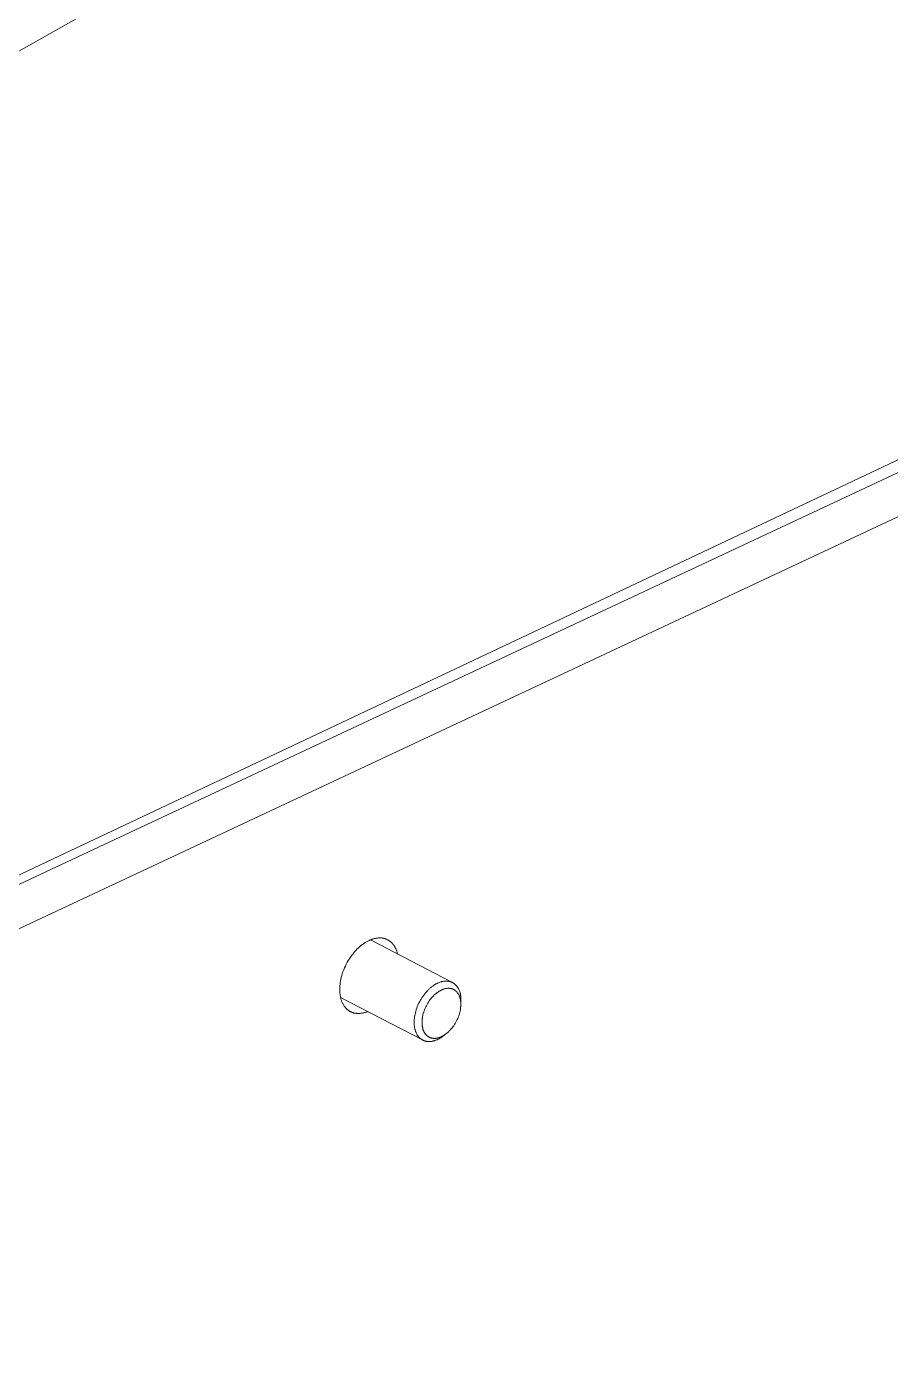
# Model space of a CAD drawing. Header units: millimetres. Extents: x -507 to 4570, y -12 to 3479.
# Drawn here: x 4192.4 to 4271.5, y 1411.9 to 1533.6 of the extents above; entities that cross this region are included whole.
import ezdxf

# ---------------------------------------------------------------- set-up
doc = ezdxf.new("R2010")
doc.units = ezdxf.units.MM
doc.layers.add('ZANO_R', color=7, linetype='Continuous', lineweight=0)

msp = doc.modelspace()

# ---------------------------------------------------------------- linework, layer by layer
at = {"layer": 'ZANO_R'}
for p, q in [((4059.01, 1456.68), (4275.1, 1578.26)), ((4338.26, 1525.12), (4101.51, 1413.3)), ((4104.17, 1414.04), (4340.6, 1524.75)), ((4344.68, 1522.62), (4108.25, 1411.92)), ((4224.08, 1450.03), (4224.14, 1450.05)), ((4224.14, 1450.05), (4224.19, 1450.06)), ((4224.19, 1450.06), (4224.24, 1450.08)), ((4224.24, 1450.08), (4224.29, 1450.09)), ((4224.29, 1450.09), (4224.34, 1450.1)), ((4224.34, 1450.1), (4224.4, 1450.11)), ((4224.4, 1450.11), (4224.45, 1450.12)), ((4224.45, 1450.12), (4224.5, 1450.13)), ((4224.5, 1450.13), (4224.55, 1450.13)), ((4224.55, 1450.13), (4224.61, 1450.14)), ((4224.61, 1450.14), (4224.66, 1450.14)), ((4224.66, 1450.14), (4224.71, 1450.14)), ((4224.71, 1450.14), (4224.76, 1450.14)), ((4224.76, 1450.14), (4224.82, 1450.14)), ((4224.82, 1450.14), (4224.87, 1450.14)), ((4224.87, 1450.14), (4224.92, 1450.14)), ((4224.92, 1450.14), (4224.97, 1450.13)), ((4224.97, 1450.13), (4225.02, 1450.12)), ((4225.02, 1450.12), (4225.07, 1450.12)), ((4225.07, 1450.12), (4225.12, 1450.11)), ((4225.12, 1450.11), (4225.17, 1450.09)), ((4225.17, 1450.09), (4225.22, 1450.08)), ((4225.22, 1450.08), (4225.27, 1450.06)), ((4225.27, 1450.06), (4225.32, 1450.05)), ((4225.32, 1450.05), (4225.36, 1450.03)), ((4222.31, 1448.69), (4222.43, 1448.84)), ((4222.43, 1448.84), (4222.54, 1448.97)), ((4222.54, 1448.97), (4222.61, 1449.03)), ((4222.61, 1449.03), (4222.67, 1449.1)), ((4222.67, 1449.1), (4222.73, 1449.16)), ((4222.73, 1449.16), (4222.79, 1449.22)), ((4222.79, 1449.22), (4222.85, 1449.28)), ((4222.85, 1449.28), (4222.91, 1449.33)), ((4222.91, 1449.33), (4222.98, 1449.39)), ((4222.98, 1449.39), (4223.04, 1449.44)), ((4223.04, 1449.44), (4223.1, 1449.49)), ((4223.1, 1449.49), (4223.16, 1449.54)), ((4223.16, 1449.54), (4223.23, 1449.58)), ((4223.23, 1449.58), (4223.29, 1449.63)), ((4223.29, 1449.63), (4223.35, 1449.67)), ((4223.35, 1449.67), (4223.41, 1449.71)), ((4223.41, 1449.71), (4223.48, 1449.75)), ((4223.48, 1449.75), (4223.54, 1449.78)), ((4223.54, 1449.78), (4223.6, 1449.82)), ((4223.6, 1449.82), (4223.66, 1449.85)), ((4223.66, 1449.85), (4223.72, 1449.88)), ((4223.72, 1449.88), (4223.78, 1449.91)), ((4223.78, 1449.91), (4223.83, 1449.93)), ((4223.83, 1449.93), (4223.88, 1449.95)), ((4223.88, 1449.95), (4223.93, 1449.97)), ((4223.9, 1449.96), (4231.37, 1446.08)), ((4223.93, 1449.97), (4223.98, 1449.99)), ((4223.98, 1449.99), (4224.03, 1450.01)), ((4224.03, 1450.01), (4224.08, 1450.03)), ((4225.36, 1450.03), (4225.41, 1450.01)), ((4225.41, 1450.01), (4225.45, 1449.99)), ((4225.45, 1449.99), (4225.5, 1449.97)), ((4225.5, 1449.97), (4225.54, 1449.94)), ((4225.54, 1449.94), (4225.59, 1449.91)), ((4225.59, 1449.91), (4225.63, 1449.89)), ((4225.63, 1449.89), (4225.67, 1449.86)), ((4225.67, 1449.86), (4225.71, 1449.83)), ((4225.71, 1449.83), (4225.75, 1449.8)), ((4225.75, 1449.8), (4225.79, 1449.76)), ((4225.79, 1449.76), (4225.83, 1449.73)), ((4225.83, 1449.73), (4225.87, 1449.69)), ((4225.87, 1449.69), (4225.9, 1449.65)), ((4225.9, 1449.65), (4225.94, 1449.61)), ((4225.94, 1449.61), (4225.97, 1449.57)), ((4225.97, 1449.57), (4226.01, 1449.53)), ((4226.01, 1449.53), (4226.04, 1449.49)), ((4226.04, 1449.49), (4226.07, 1449.44)), ((4226.07, 1449.44), (4226.1, 1449.4)), ((4226.1, 1449.4), (4226.13, 1449.35)), ((4226.13, 1449.35), (4226.15, 1449.31)), ((4226.15, 1449.31), (4226.18, 1449.26)), ((4226.18, 1449.26), (4226.2, 1449.21)), ((4226.2, 1449.21), (4226.23, 1449.16)), ((4226.23, 1449.16), (4226.25, 1449.11)), ((4226.25, 1449.11), (4226.27, 1449.05)), ((4226.27, 1449.05), (4226.29, 1449)), ((4226.29, 1449), (4226.31, 1448.95)), ((4226.31, 1448.95), (4226.33, 1448.89)), ((4226.33, 1448.89), (4226.35, 1448.84)), ((4226.35, 1448.84), (4226.36, 1448.78)), ((4221.61, 1447.57), (4221.69, 1447.74)), ((4221.69, 1447.74), (4221.78, 1447.91)), ((4221.78, 1447.91), (4221.88, 1448.07)), ((4221.88, 1448.07), (4221.98, 1448.24)), ((4221.98, 1448.24), (4222.09, 1448.39)), ((4222.09, 1448.39), (4222.19, 1448.55)), ((4222.19, 1448.55), (4222.31, 1448.69)), ((4226.36, 1448.78), (4226.38, 1448.73)), ((4226.38, 1448.73), (4226.39, 1448.67)), ((4221.2, 1446.36), (4221.23, 1446.53)), ((4221.23, 1446.53), (4221.28, 1446.7)), ((4221.28, 1446.7), (4221.33, 1446.87)), ((4221.33, 1446.87), (4221.39, 1447.05)), ((4221.39, 1447.05), (4221.46, 1447.22)), ((4221.46, 1447.22), (4221.53, 1447.4)), ((4221.53, 1447.4), (4221.61, 1447.57)), ((4221.09, 1445.57), (4221.1, 1445.65)), ((4221.09, 1445.5), (4221.09, 1445.57)), ((4221.09, 1445.43), (4221.09, 1445.5)), ((4221.09, 1445.36), (4221.09, 1445.43)), ((4221.09, 1445.29), (4221.09, 1445.36)), ((4221.1, 1445.22), (4221.09, 1445.29)), ((4221.1, 1445.72), (4221.11, 1445.8)), ((4221.1, 1445.65), (4221.1, 1445.72)), ((4221.1, 1445.15), (4221.1, 1445.22)), ((4221.11, 1445.8), (4221.12, 1445.88)), ((4221.12, 1445.88), (4221.13, 1445.96)), ((4221.13, 1445.96), (4221.14, 1446.04)), ((4221.14, 1446.04), (4221.16, 1446.2)), ((4221.16, 1446.2), (4221.2, 1446.36)), ((4229.07, 1445.25), (4228.97, 1445.14)), ((4229.12, 1445.3), (4229.07, 1445.25)), ((4229.17, 1445.35), (4229.12, 1445.3)), ((4229.21, 1445.4), (4229.17, 1445.35)), ((4229.26, 1445.45), (4229.21, 1445.4)), ((4229.31, 1445.49), (4229.26, 1445.45)), ((4229.36, 1445.54), (4229.31, 1445.49)), ((4229.41, 1445.58), (4229.36, 1445.54)), ((4229.46, 1445.62), (4229.41, 1445.58)), ((4229.51, 1445.66), (4229.46, 1445.62)), ((4229.56, 1445.7), (4229.51, 1445.66)), ((4229.61, 1445.74), (4229.56, 1445.7)), ((4229.66, 1445.77), (4229.61, 1445.74)), ((4229.71, 1445.81), (4229.66, 1445.77)), ((4229.76, 1445.84), (4229.71, 1445.81)), ((4229.81, 1445.87), (4229.76, 1445.84)), ((4229.86, 1445.9), (4229.81, 1445.87)), ((4229.91, 1445.93), (4229.86, 1445.9)), ((4229.96, 1445.95), (4229.91, 1445.93)), ((4230.01, 1445.98), (4229.96, 1445.95)), ((4230.06, 1446), (4230.01, 1445.98)), ((4230.04, 1445.16), (4230.08, 1445.18)), ((4230.1, 1446.02), (4230.06, 1446)), ((4230.08, 1445.18), (4230.13, 1445.21)), ((4230.15, 1446.04), (4230.1, 1446.02)), ((4230.13, 1445.21), (4230.17, 1445.24)), ((4230.2, 1446.06), (4230.15, 1446.04)), ((4230.17, 1445.24), (4230.21, 1445.26)), ((4230.25, 1446.08), (4230.2, 1446.06)), ((4230.21, 1445.26), (4230.25, 1445.29)), ((4230.3, 1446.1), (4230.25, 1446.08)), ((4230.25, 1445.29), (4230.29, 1445.31)), ((4230.29, 1445.31), (4230.33, 1445.33)), ((4230.35, 1446.11), (4230.3, 1446.1)), ((4230.33, 1445.33), (4230.37, 1445.35)), ((4230.4, 1446.13), (4230.35, 1446.11)), ((4230.37, 1445.35), (4230.41, 1445.37)), ((4230.45, 1446.14), (4230.4, 1446.13)), ((4230.41, 1445.37), (4230.45, 1445.39)), ((4230.5, 1446.15), (4230.45, 1446.14)), ((4230.45, 1445.39), (4230.49, 1445.41)), ((4230.49, 1445.41), (4230.53, 1445.42)), ((4230.55, 1446.16), (4230.5, 1446.15)), ((4230.53, 1445.42), (4230.57, 1445.44)), ((4230.6, 1446.17), (4230.55, 1446.16)), ((4230.57, 1445.44), (4230.61, 1445.45)), ((4230.65, 1446.18), (4230.6, 1446.17)), ((4230.61, 1445.45), (4230.65, 1445.47)), ((4230.7, 1446.18), (4230.65, 1446.18)), ((4230.65, 1445.47), (4230.69, 1445.48)), ((4230.69, 1445.48), (4230.73, 1445.49)), ((4230.75, 1446.19), (4230.7, 1446.18)), ((4230.73, 1445.49), (4230.77, 1445.5)), ((4230.8, 1446.19), (4230.75, 1446.19)), ((4230.77, 1445.5), (4230.81, 1445.51)), ((4230.85, 1446.19), (4230.8, 1446.19)), ((4230.81, 1445.51), (4230.86, 1445.51)), ((4230.9, 1446.19), (4230.85, 1446.19)), ((4230.86, 1445.51), (4230.9, 1445.52)), ((4230.92, 1446.19), (4230.9, 1446.19)), ((4230.9, 1445.52), (4230.94, 1445.52)), ((4230.95, 1446.19), (4230.92, 1446.19)), ((4230.94, 1445.52), (4230.98, 1445.53)), ((4230.97, 1446.18), (4230.95, 1446.19)), ((4230.99, 1446.18), (4230.97, 1446.18)), ((4230.98, 1445.53), (4231.02, 1445.53)), ((4231.02, 1446.18), (4230.99, 1446.18)), ((4231.04, 1446.17), (4231.02, 1446.18)), ((4231.02, 1445.53), (4231.06, 1445.53)), ((4231.07, 1446.17), (4231.04, 1446.17)), ((4231.06, 1445.53), (4231.1, 1445.53)), ((4231.09, 1446.17), (4231.07, 1446.17)), ((4231.11, 1446.16), (4231.09, 1446.17)), ((4231.1, 1445.53), (4231.12, 1445.53)), ((4231.14, 1446.16), (4231.11, 1446.16)), ((4231.12, 1445.53), (4231.14, 1445.53)), ((4231.16, 1446.15), (4231.14, 1446.16)), ((4231.14, 1445.53), (4231.16, 1445.52)), ((4231.19, 1446.14), (4231.16, 1446.15)), ((4231.16, 1445.52), (4231.18, 1445.52)), ((4231.18, 1445.52), (4231.2, 1445.52)), ((4231.21, 1446.14), (4231.19, 1446.14)), ((4231.2, 1445.52), (4231.22, 1445.52)), ((4231.23, 1446.13), (4231.21, 1446.14)), ((4231.22, 1445.52), (4231.24, 1445.51)), ((4231.25, 1446.12), (4231.23, 1446.13)), ((4231.24, 1445.51), (4231.26, 1445.51)), ((4231.28, 1446.11), (4231.25, 1446.12)), ((4231.26, 1445.51), (4231.28, 1445.51)), ((4231.3, 1446.11), (4231.28, 1446.11)), ((4231.28, 1445.51), (4231.3, 1445.5)), ((4231.32, 1446.1), (4231.3, 1446.11)), ((4231.3, 1445.5), (4231.32, 1445.5)), ((4231.34, 1446.09), (4231.32, 1446.1)), ((4231.32, 1445.5), (4231.34, 1445.49)), ((4231.37, 1446.08), (4231.34, 1446.09)), ((4231.34, 1445.49), (4231.36, 1445.49)), ((4231.36, 1445.49), (4231.38, 1445.48)), ((4231.39, 1446.07), (4231.37, 1446.08)), ((4231.38, 1445.48), (4231.4, 1445.47)), ((4231.41, 1446.06), (4231.39, 1446.07)), ((4231.4, 1445.47), (4231.42, 1445.47)), ((4231.43, 1446.05), (4231.41, 1446.06)), ((4231.42, 1445.47), (4231.44, 1445.46)), ((4231.45, 1446.04), (4231.43, 1446.05)), ((4231.44, 1445.46), (4231.46, 1445.45)), ((4231.47, 1446.02), (4231.45, 1446.04)), ((4231.46, 1445.45), (4231.47, 1445.45)), ((4231.49, 1446.01), (4231.47, 1446.02)), ((4231.47, 1445.45), (4231.49, 1445.44)), ((4231.52, 1446), (4231.49, 1446.01)), ((4231.49, 1445.44), (4231.51, 1445.43)), ((4231.51, 1445.43), (4231.53, 1445.42)), ((4231.54, 1445.98), (4231.52, 1446)), ((4231.53, 1445.42), (4231.55, 1445.41)), ((4231.56, 1445.97), (4231.54, 1445.98)), ((4231.55, 1445.41), (4231.56, 1445.4)), ((4231.58, 1445.96), (4231.56, 1445.97)), ((4231.56, 1445.4), (4231.58, 1445.39)), ((4231.59, 1445.94), (4231.58, 1445.96)), ((4231.58, 1445.39), (4231.6, 1445.38)), ((4231.61, 1445.93), (4231.59, 1445.94)), ((4231.6, 1445.38), (4231.62, 1445.37)), ((4231.63, 1445.91), (4231.61, 1445.93)), ((4231.62, 1445.37), (4231.63, 1445.36)), ((4231.65, 1445.9), (4231.63, 1445.91)), ((4231.63, 1445.36), (4231.65, 1445.35)), ((4231.67, 1445.88), (4231.65, 1445.9)), ((4231.65, 1445.35), (4231.66, 1445.34)), ((4231.66, 1445.34), (4231.68, 1445.32)), ((4231.69, 1445.86), (4231.67, 1445.88)), ((4231.68, 1445.32), (4231.7, 1445.31)), ((4231.71, 1445.85), (4231.69, 1445.86)), ((4231.7, 1445.31), (4231.71, 1445.3)), ((4231.72, 1445.83), (4231.71, 1445.85)), ((4231.71, 1445.3), (4231.73, 1445.29)), ((4231.74, 1445.81), (4231.72, 1445.83)), ((4231.73, 1445.29), (4231.74, 1445.27)), ((4231.76, 1445.79), (4231.74, 1445.81)), ((4231.74, 1445.27), (4231.76, 1445.26)), ((4231.78, 1445.77), (4231.76, 1445.79)), ((4231.76, 1445.26), (4231.77, 1445.24)), ((4231.77, 1445.24), (4231.79, 1445.23)), ((4231.79, 1445.75), (4231.78, 1445.77)), ((4231.81, 1445.74), (4231.79, 1445.75)), ((4231.79, 1445.23), (4231.8, 1445.22)), ((4231.8, 1445.22), (4231.82, 1445.2)), ((4231.82, 1445.72), (4231.81, 1445.74)), ((4231.84, 1445.7), (4231.82, 1445.72)), ((4231.82, 1445.2), (4231.83, 1445.18)), ((4231.83, 1445.18), (4231.84, 1445.17)), ((4231.85, 1445.68), (4231.84, 1445.7)), ((4231.87, 1445.65), (4231.85, 1445.68)), ((4231.88, 1445.63), (4231.87, 1445.65)), ((4231.91, 1445.59), (4231.88, 1445.63)), ((4231.94, 1445.55), (4231.91, 1445.59)), ((4231.96, 1445.5), (4231.94, 1445.55)), ((4231.99, 1445.45), (4231.96, 1445.5)), ((4232.01, 1445.41), (4231.99, 1445.45)), ((4232.03, 1445.36), (4232.01, 1445.41)), ((4232.05, 1445.31), (4232.03, 1445.36)), ((4232.07, 1445.26), (4232.05, 1445.31)), ((4232.09, 1445.2), (4232.07, 1445.26)), ((4232.11, 1445.15), (4232.09, 1445.2)), ((4221.11, 1445.08), (4221.1, 1445.15)), ((4221.12, 1445.02), (4221.11, 1445.08)), ((4221.12, 1444.95), (4221.12, 1445.02)), ((4221.13, 1444.88), (4221.12, 1444.95)), ((4221.15, 1444.81), (4221.13, 1444.88)), ((4221.16, 1444.75), (4221.15, 1444.81)), ((4221.17, 1444.68), (4221.16, 1444.75)), ((4228.66, 1440.81), (4221.17, 1444.7)), ((4221.19, 1444.62), (4221.17, 1444.68)), ((4221.21, 1444.55), (4221.19, 1444.62)), ((4221.23, 1444.49), (4221.21, 1444.55)), ((4221.25, 1444.42), (4221.23, 1444.49)), ((4221.27, 1444.36), (4221.25, 1444.42)), ((4221.29, 1444.3), (4221.27, 1444.36)), ((4221.32, 1444.24), (4221.29, 1444.3)), ((4221.34, 1444.18), (4221.32, 1444.24)), ((4221.37, 1444.13), (4221.34, 1444.18)), ((4221.4, 1444.07), (4221.37, 1444.13)), ((4221.43, 1444.02), (4221.4, 1444.07)), ((4221.47, 1443.96), (4221.43, 1444.02)), ((4221.5, 1443.91), (4221.47, 1443.96)), ((4228.26, 1443.99), (4228.2, 1443.85)), ((4228.32, 1444.13), (4228.26, 1443.99)), ((4228.39, 1444.27), (4228.32, 1444.13)), ((4228.46, 1444.4), (4228.39, 1444.27)), ((4228.54, 1444.53), (4228.46, 1444.4)), ((4228.62, 1444.66), (4228.54, 1444.53)), ((4228.7, 1444.79), (4228.62, 1444.66)), ((4228.79, 1444.91), (4228.7, 1444.79)), ((4228.88, 1445.03), (4228.79, 1444.91)), ((4228.97, 1445.14), (4228.88, 1445.03)), ((4229.03, 1443.94), (4229.09, 1444.05)), ((4229.09, 1444.05), (4229.15, 1444.16)), ((4229.15, 1444.16), (4229.22, 1444.27)), ((4229.22, 1444.27), (4229.29, 1444.37)), ((4229.29, 1444.37), (4229.36, 1444.47)), ((4229.36, 1444.47), (4229.43, 1444.57)), ((4229.43, 1444.57), (4229.51, 1444.66)), ((4229.51, 1444.66), (4229.59, 1444.75)), ((4229.59, 1444.75), (4229.63, 1444.79)), ((4229.63, 1444.79), (4229.67, 1444.84)), ((4229.67, 1444.84), (4229.71, 1444.88)), ((4229.71, 1444.88), (4229.75, 1444.92)), ((4229.75, 1444.92), (4229.79, 1444.95)), ((4229.79, 1444.95), (4229.84, 1444.99)), ((4229.84, 1444.99), (4229.88, 1445.03)), ((4229.88, 1445.03), (4229.92, 1445.06)), ((4229.92, 1445.06), (4229.96, 1445.09)), ((4229.96, 1445.09), (4230, 1445.13)), ((4230, 1445.13), (4230.04, 1445.16)), ((4231.84, 1445.17), (4231.86, 1445.15)), ((4231.86, 1445.15), (4231.87, 1445.14)), ((4231.87, 1445.14), (4231.88, 1445.12)), ((4231.88, 1445.12), (4231.9, 1445.1)), ((4231.9, 1445.1), (4231.91, 1445.09)), ((4231.91, 1445.09), (4231.92, 1445.07)), ((4231.92, 1445.07), (4231.94, 1445.03)), ((4231.94, 1445.03), (4231.97, 1445)), ((4231.97, 1445), (4231.99, 1444.96)), ((4231.99, 1444.96), (4232.01, 1444.92)), ((4232.01, 1444.92), (4232.03, 1444.88)), ((4232.03, 1444.88), (4232.04, 1444.84)), ((4232.04, 1444.84), (4232.06, 1444.8)), ((4232.06, 1444.8), (4232.08, 1444.76)), ((4232.08, 1444.76), (4232.09, 1444.71)), ((4232.09, 1444.71), (4232.1, 1444.67)), ((4232.1, 1444.67), (4232.12, 1444.63)), ((4232.12, 1445.1), (4232.11, 1445.15)), ((4232.14, 1445.05), (4232.12, 1445.1)), ((4232.12, 1444.63), (4232.13, 1444.58)), ((4232.13, 1444.58), (4232.14, 1444.54)), ((4232.15, 1444.99), (4232.14, 1445.05)), ((4232.14, 1444.54), (4232.15, 1444.49)), ((4232.16, 1444.94), (4232.15, 1444.99)), ((4232.15, 1444.49), (4232.16, 1444.45)), ((4232.17, 1444.88), (4232.16, 1444.94)), ((4232.16, 1444.45), (4232.16, 1444.4)), ((4232.16, 1444.4), (4232.17, 1444.35)), ((4232.18, 1444.83), (4232.17, 1444.88)), ((4232.17, 1444.35), (4232.17, 1444.31)), ((4232.17, 1444.31), (4232.18, 1444.26)), ((4232.18, 1444.77), (4232.18, 1444.83)), ((4232.19, 1444.71), (4232.18, 1444.77)), ((4232.18, 1444.26), (4232.18, 1444.21)), ((4232.2, 1444.25), (4232.18, 1443.98)), ((4232.18, 1444.21), (4232.18, 1444.17)), ((4232.18, 1444.17), (4232.19, 1444.12)), ((4232.19, 1444.02), (4232.18, 1443.98)), ((4232.18, 1443.98), (4232.18, 1443.93)), ((4232.2, 1444.66), (4232.19, 1444.71)), ((4232.19, 1444.12), (4232.19, 1444.07)), ((4232.19, 1444.07), (4232.19, 1444.02)), ((4232.2, 1444.6), (4232.2, 1444.66)), ((4232.2, 1444.54), (4232.2, 1444.6)), ((4232.2, 1444.49), (4232.2, 1444.54)), ((4232.2, 1444.43), (4232.2, 1444.49)), ((4232.2, 1444.34), (4232.2, 1444.43)), ((4232.2, 1444.25), (4232.2, 1444.34)), ((4221.54, 1443.86), (4221.5, 1443.91)), ((4221.56, 1443.84), (4221.54, 1443.86)), ((4221.57, 1443.81), (4221.56, 1443.84)), ((4221.59, 1443.79), (4221.57, 1443.81)), ((4221.61, 1443.76), (4221.59, 1443.79)), ((4221.63, 1443.74), (4221.61, 1443.76)), ((4221.65, 1443.72), (4221.63, 1443.74)), ((4221.67, 1443.7), (4221.65, 1443.72)), ((4221.7, 1443.68), (4221.67, 1443.7)), ((4221.72, 1443.65), (4221.7, 1443.68)), ((4221.74, 1443.63), (4221.72, 1443.65)), ((4221.76, 1443.61), (4221.74, 1443.63)), ((4221.78, 1443.59), (4221.76, 1443.61)), ((4221.81, 1443.58), (4221.78, 1443.59)), ((4221.83, 1443.56), (4221.81, 1443.58)), ((4221.85, 1443.54), (4221.83, 1443.56)), ((4221.88, 1443.52), (4221.85, 1443.54)), ((4221.9, 1443.5), (4221.88, 1443.52)), ((4221.92, 1443.49), (4221.9, 1443.5)), ((4221.95, 1443.47), (4221.92, 1443.49)), ((4221.97, 1443.45), (4221.95, 1443.47)), ((4222, 1443.44), (4221.97, 1443.45)), ((4222.02, 1443.42), (4222, 1443.44)), ((4222.05, 1443.41), (4222.02, 1443.42)), ((4222.08, 1443.4), (4222.05, 1443.41)), ((4222.1, 1443.38), (4222.08, 1443.4)), ((4222.13, 1443.37), (4222.1, 1443.38)), ((4222.15, 1443.36), (4222.13, 1443.37)), ((4222.18, 1443.35), (4222.15, 1443.36)), ((4222.21, 1443.34), (4222.18, 1443.35)), ((4222.24, 1443.33), (4222.21, 1443.34)), ((4222.26, 1443.32), (4222.24, 1443.33)), ((4222.29, 1443.31), (4222.26, 1443.32)), ((4222.32, 1443.3), (4222.29, 1443.31)), ((4222.35, 1443.29), (4222.32, 1443.3)), ((4222.37, 1443.28), (4222.35, 1443.29)), ((4222.4, 1443.27), (4222.37, 1443.28)), ((4222.43, 1443.27), (4222.4, 1443.27)), ((4222.46, 1443.26), (4222.43, 1443.27)), ((4222.49, 1443.26), (4222.46, 1443.26)), ((4222.52, 1443.25), (4222.49, 1443.26)), ((4222.55, 1443.25), (4222.52, 1443.25)), ((4222.58, 1443.24), (4222.55, 1443.25)), ((4222.61, 1443.24), (4222.58, 1443.24)), ((4222.64, 1443.24), (4222.61, 1443.24)), ((4222.66, 1443.23), (4222.64, 1443.24)), ((4222.69, 1443.23), (4222.66, 1443.23)), ((4222.75, 1443.23), (4222.69, 1443.23)), ((4222.81, 1443.23), (4222.75, 1443.23)), ((4222.87, 1443.23), (4222.81, 1443.23)), ((4222.93, 1443.23), (4222.87, 1443.23)), ((4223, 1443.24), (4222.93, 1443.23)), ((4223.06, 1443.24), (4223, 1443.24)), ((4223.12, 1443.25), (4223.06, 1443.24)), ((4223.18, 1443.26), (4223.12, 1443.25)), ((4223.24, 1443.28), (4223.18, 1443.26)), ((4223.3, 1443.29), (4223.24, 1443.28)), ((4223.36, 1443.31), (4223.3, 1443.29)), ((4223.42, 1443.33), (4223.36, 1443.31)), ((4223.48, 1443.34), (4223.42, 1443.33)), ((4223.54, 1443.36), (4223.48, 1443.34)), ((4223.6, 1443.39), (4223.54, 1443.36)), ((4223.66, 1443.41), (4223.6, 1443.39)), ((4227.93, 1442.78), (4227.92, 1442.71)), ((4227.94, 1442.9), (4227.93, 1442.84)), ((4227.93, 1442.84), (4227.93, 1442.78)), ((4227.96, 1443.03), (4227.94, 1442.9)), ((4227.99, 1443.16), (4227.96, 1443.03)), ((4228.02, 1443.3), (4227.99, 1443.16)), ((4228.06, 1443.44), (4228.02, 1443.3)), ((4228.1, 1443.57), (4228.06, 1443.44)), ((4228.15, 1443.71), (4228.1, 1443.57)), ((4228.2, 1443.85), (4228.15, 1443.71)), ((4228.65, 1442.76), (4228.66, 1442.81)), ((4228.65, 1442.7), (4228.65, 1442.76)), ((4228.66, 1442.81), (4228.68, 1442.92)), ((4228.68, 1442.92), (4228.7, 1443.03)), ((4228.7, 1443.03), (4228.72, 1443.14)), ((4228.72, 1443.14), (4228.75, 1443.25)), ((4228.75, 1443.25), (4228.79, 1443.36)), ((4228.79, 1443.36), (4228.83, 1443.48)), ((4228.83, 1443.48), (4228.87, 1443.59)), ((4228.87, 1443.59), (4228.92, 1443.71)), ((4228.92, 1443.71), (4228.97, 1443.82)), ((4228.97, 1443.82), (4229.03, 1443.94)), ((4231.9, 1442.77), (4231.84, 1442.66)), ((4231.94, 1442.88), (4231.9, 1442.77)), ((4231.99, 1443), (4231.94, 1442.88)), ((4232.03, 1443.11), (4231.99, 1443)), ((4232.06, 1443.23), (4232.03, 1443.11)), ((4232.09, 1443.34), (4232.06, 1443.23)), ((4232.12, 1443.45), (4232.09, 1443.34)), ((4232.14, 1443.56), (4232.12, 1443.45)), ((4232.16, 1443.67), (4232.14, 1443.56)), ((4232.17, 1443.78), (4232.16, 1443.72)), ((4232.16, 1443.72), (4232.16, 1443.67)), ((4232.18, 1443.88), (4232.17, 1443.83)), ((4232.17, 1443.83), (4232.17, 1443.78)), ((4232.18, 1443.93), (4232.18, 1443.88)), ((4227.92, 1442.71), (4227.91, 1442.65)), ((4227.91, 1442.65), (4227.91, 1442.59)), ((4227.91, 1442.59), (4227.91, 1442.53)), ((4227.91, 1442.53), (4227.91, 1442.47)), ((4227.91, 1442.47), (4227.91, 1442.42)), ((4227.91, 1442.42), (4227.91, 1442.36)), ((4227.91, 1442.36), (4227.91, 1442.3)), ((4227.91, 1442.3), (4227.91, 1442.25)), ((4227.91, 1442.25), (4227.91, 1442.19)), ((4227.91, 1442.19), (4227.92, 1442.13)), ((4227.92, 1442.13), (4227.93, 1442.08)), ((4227.93, 1442.08), (4227.93, 1442.02)), ((4227.93, 1442.02), (4227.94, 1441.96)), ((4227.94, 1441.96), (4227.95, 1441.91)), ((4227.95, 1441.91), (4227.96, 1441.85)), ((4227.96, 1441.85), (4227.98, 1441.8)), ((4227.98, 1441.8), (4227.99, 1441.75)), ((4227.99, 1441.75), (4228, 1441.69)), ((4228, 1441.69), (4228.02, 1441.64)), ((4228.02, 1441.64), (4228.04, 1441.59)), ((4228.04, 1441.59), (4228.06, 1441.54)), ((4228.06, 1441.54), (4228.08, 1441.49)), ((4228.63, 1442.55), (4228.64, 1442.6)), ((4228.63, 1442.5), (4228.63, 1442.55)), ((4228.63, 1442.45), (4228.63, 1442.5)), ((4228.63, 1442.41), (4228.63, 1442.45)), ((4228.63, 1442.36), (4228.63, 1442.41)), ((4228.63, 1442.31), (4228.63, 1442.36)), ((4228.63, 1442.27), (4228.63, 1442.31)), ((4228.64, 1442.22), (4228.63, 1442.27)), ((4228.64, 1442.65), (4228.65, 1442.7)), ((4228.64, 1442.6), (4228.64, 1442.65)), ((4228.64, 1442.17), (4228.64, 1442.22)), ((4228.65, 1442.13), (4228.64, 1442.17)), ((4228.65, 1442.08), (4228.65, 1442.13)), ((4228.66, 1442.03), (4228.65, 1442.08)), ((4228.67, 1441.99), (4228.66, 1442.03)), ((4228.68, 1441.94), (4228.67, 1441.99)), ((4228.69, 1441.9), (4228.68, 1441.94)), ((4228.7, 1441.85), (4228.69, 1441.9)), ((4228.71, 1441.81), (4228.7, 1441.85)), ((4228.72, 1441.77), (4228.71, 1441.81)), ((4228.74, 1441.72), (4228.72, 1441.77)), ((4228.75, 1441.68), (4228.74, 1441.72)), ((4228.77, 1441.64), (4228.75, 1441.68)), ((4228.79, 1441.6), (4228.77, 1441.64)), ((4228.81, 1441.56), (4228.79, 1441.6)), ((4228.83, 1441.52), (4228.81, 1441.56)), ((4231.06, 1441.56), (4231.02, 1441.53)), ((4231.1, 1441.6), (4231.06, 1441.56)), ((4231.14, 1441.64), (4231.1, 1441.6)), ((4231.18, 1441.68), (4231.14, 1441.64)), ((4231.22, 1441.73), (4231.18, 1441.68)), ((4231.3, 1441.82), (4231.22, 1441.73)), ((4231.38, 1441.91), (4231.3, 1441.82)), ((4231.46, 1442.01), (4231.38, 1441.91)), ((4231.53, 1442.11), (4231.46, 1442.01)), ((4231.6, 1442.21), (4231.53, 1442.11)), ((4231.66, 1442.32), (4231.6, 1442.21)), ((4231.73, 1442.43), (4231.66, 1442.32)), ((4231.79, 1442.54), (4231.73, 1442.43)), ((4231.84, 1442.66), (4231.79, 1442.54)), ((4228.08, 1441.49), (4228.1, 1441.44)), ((4228.1, 1441.44), (4228.12, 1441.39)), ((4228.12, 1441.39), (4228.15, 1441.34)), ((4228.15, 1441.34), (4228.17, 1441.3)), ((4228.17, 1441.3), (4228.2, 1441.25)), ((4228.2, 1441.25), (4228.23, 1441.21)), ((4228.23, 1441.21), (4228.24, 1441.19)), ((4228.24, 1441.19), (4228.26, 1441.17)), ((4228.26, 1441.17), (4228.27, 1441.15)), ((4228.27, 1441.15), (4228.29, 1441.13)), ((4228.29, 1441.13), (4228.3, 1441.11)), ((4228.3, 1441.11), (4228.32, 1441.09)), ((4228.32, 1441.09), (4228.34, 1441.07)), ((4228.34, 1441.07), (4228.35, 1441.05)), ((4228.35, 1441.05), (4228.37, 1441.03)), ((4228.37, 1441.03), (4228.39, 1441.02)), ((4228.39, 1441.02), (4228.4, 1441)), ((4228.4, 1441), (4228.42, 1440.98)), ((4228.42, 1440.98), (4228.44, 1440.97)), ((4228.44, 1440.97), (4228.46, 1440.95)), ((4228.46, 1440.95), (4228.48, 1440.93)), ((4228.48, 1440.93), (4228.5, 1440.92)), ((4228.5, 1440.92), (4228.52, 1440.9)), ((4228.52, 1440.9), (4228.54, 1440.89)), ((4228.54, 1440.89), (4228.56, 1440.87)), ((4228.56, 1440.87), (4228.58, 1440.86)), ((4228.58, 1440.86), (4228.6, 1440.85)), ((4228.6, 1440.85), (4228.62, 1440.83)), ((4228.62, 1440.83), (4228.64, 1440.82)), ((4228.64, 1440.82), (4228.66, 1440.81)), ((4228.66, 1440.81), (4228.68, 1440.8)), ((4228.68, 1440.8), (4228.7, 1440.79)), ((4228.7, 1440.79), (4228.72, 1440.78)), ((4228.72, 1440.78), (4228.74, 1440.77)), ((4228.74, 1440.77), (4228.77, 1440.76)), ((4228.77, 1440.76), (4228.79, 1440.75)), ((4228.79, 1440.75), (4228.81, 1440.74)), ((4228.81, 1440.74), (4228.83, 1440.73)), ((4228.85, 1441.48), (4228.83, 1441.52)), ((4228.83, 1440.73), (4228.86, 1440.72)), ((4228.87, 1441.45), (4228.85, 1441.48)), ((4228.86, 1440.72), (4228.88, 1440.71)), ((4228.89, 1441.41), (4228.87, 1441.45)), ((4228.88, 1440.71), (4228.9, 1440.71)), ((4228.91, 1441.39), (4228.89, 1441.41)), ((4228.9, 1440.71), (4228.93, 1440.7)), ((4228.92, 1441.38), (4228.91, 1441.39)), ((4228.93, 1441.36), (4228.92, 1441.38)), ((4228.94, 1441.34), (4228.93, 1441.36)), ((4228.93, 1440.7), (4228.95, 1440.69)), ((4228.96, 1441.33), (4228.94, 1441.34)), ((4228.95, 1440.69), (4228.97, 1440.69)), ((4228.97, 1441.31), (4228.96, 1441.33)), ((4228.98, 1441.29), (4228.97, 1441.31)), ((4228.97, 1440.69), (4229, 1440.68)), ((4229, 1441.28), (4228.98, 1441.29)), ((4229.01, 1441.26), (4229, 1441.28)), ((4229, 1440.68), (4229.02, 1440.68)), ((4229.03, 1441.25), (4229.01, 1441.26)), ((4229.02, 1440.68), (4229.04, 1440.67)), ((4229.04, 1441.23), (4229.03, 1441.25)), ((4229.06, 1441.22), (4229.04, 1441.23)), ((4229.04, 1440.67), (4229.07, 1440.67)), ((4229.07, 1441.21), (4229.06, 1441.22)), ((4229.09, 1441.19), (4229.07, 1441.21)), ((4229.07, 1440.67), (4229.09, 1440.67)), ((4229.1, 1441.18), (4229.09, 1441.19)), ((4229.09, 1440.67), (4229.12, 1440.66)), ((4229.12, 1441.17), (4229.1, 1441.18)), ((4229.13, 1441.15), (4229.12, 1441.17)), ((4229.12, 1440.66), (4229.14, 1440.66)), ((4229.15, 1441.14), (4229.13, 1441.15)), ((4229.14, 1440.66), (4229.17, 1440.66)), ((4229.17, 1441.13), (4229.15, 1441.14)), ((4229.18, 1441.12), (4229.17, 1441.13)), ((4229.17, 1440.66), (4229.19, 1440.66)), ((4229.2, 1441.11), (4229.18, 1441.12)), ((4229.19, 1440.66), (4229.21, 1440.66)), ((4229.22, 1441.1), (4229.2, 1441.11)), ((4229.21, 1440.66), (4229.26, 1440.66)), ((4229.23, 1441.09), (4229.22, 1441.1)), ((4229.25, 1441.08), (4229.23, 1441.09)), ((4229.27, 1441.07), (4229.25, 1441.08)), ((4229.26, 1440.66), (4229.31, 1440.66)), ((4229.29, 1441.06), (4229.27, 1441.07)), ((4229.3, 1441.05), (4229.29, 1441.06)), ((4229.32, 1441.04), (4229.3, 1441.05)), ((4229.31, 1440.66), (4229.36, 1440.66)), ((4229.34, 1441.03), (4229.32, 1441.04)), ((4229.36, 1441.03), (4229.34, 1441.03)), ((4229.38, 1441.02), (4229.36, 1441.03)), ((4229.36, 1440.66), (4229.41, 1440.66)), ((4229.4, 1441.01), (4229.38, 1441.02)), ((4229.42, 1441.01), (4229.4, 1441.01)), ((4229.41, 1440.66), (4229.46, 1440.67)), ((4229.43, 1441), (4229.42, 1441.01)), ((4229.45, 1440.99), (4229.43, 1441)), ((4229.47, 1440.99), (4229.45, 1440.99)), ((4229.46, 1440.67), (4229.51, 1440.67)), ((4229.49, 1440.98), (4229.47, 1440.99)), ((4229.51, 1440.98), (4229.49, 1440.98)), ((4229.53, 1440.97), (4229.51, 1440.98)), ((4229.51, 1440.67), (4229.56, 1440.68)), ((4229.55, 1440.97), (4229.53, 1440.97)), ((4229.57, 1440.97), (4229.55, 1440.97)), ((4229.56, 1440.68), (4229.61, 1440.69)), ((4229.59, 1440.96), (4229.57, 1440.97)), ((4229.61, 1440.96), (4229.59, 1440.96)), ((4229.63, 1440.96), (4229.61, 1440.96)), ((4229.61, 1440.69), (4229.66, 1440.71)), ((4229.65, 1440.96), (4229.63, 1440.96)), ((4229.67, 1440.95), (4229.65, 1440.96)), ((4229.66, 1440.71), (4229.71, 1440.72)), ((4229.69, 1440.95), (4229.67, 1440.95)), ((4229.71, 1440.95), (4229.69, 1440.95)), ((4229.75, 1440.95), (4229.71, 1440.95)), ((4229.71, 1440.72), (4229.76, 1440.73)), ((4229.79, 1440.95), (4229.75, 1440.95)), ((4229.76, 1440.73), (4229.81, 1440.75)), ((4229.84, 1440.95), (4229.79, 1440.95)), ((4229.81, 1440.75), (4229.86, 1440.77)), ((4229.88, 1440.96), (4229.84, 1440.95)), ((4229.86, 1440.77), (4229.91, 1440.78)), ((4229.92, 1440.96), (4229.88, 1440.96)), ((4229.91, 1440.78), (4229.96, 1440.8)), ((4229.96, 1440.97), (4229.92, 1440.96)), ((4230, 1440.97), (4229.96, 1440.97)), ((4229.96, 1440.8), (4230.01, 1440.82)), ((4230.04, 1440.98), (4230, 1440.97)), ((4230.01, 1440.82), (4230.06, 1440.85)), ((4230.08, 1440.99), (4230.04, 1440.98)), ((4230.06, 1440.85), (4230.13, 1440.88)), ((4230.13, 1441), (4230.08, 1440.99)), ((4230.17, 1441.01), (4230.13, 1441)), ((4230.13, 1440.88), (4230.2, 1440.92)), ((4230.21, 1441.03), (4230.17, 1441.01)), ((4230.2, 1440.92), (4230.27, 1440.96)), ((4230.25, 1441.04), (4230.21, 1441.03)), ((4230.29, 1441.06), (4230.25, 1441.04)), ((4230.27, 1440.96), (4230.34, 1441)), ((4230.33, 1441.07), (4230.29, 1441.06)), ((4230.37, 1441.09), (4230.33, 1441.07)), ((4230.34, 1441), (4230.41, 1441.05)), ((4230.41, 1441.11), (4230.37, 1441.09)), ((4230.45, 1441.13), (4230.41, 1441.11)), ((4230.41, 1441.05), (4230.48, 1441.09)), ((4230.49, 1441.15), (4230.45, 1441.13)), ((4230.48, 1441.09), (4230.54, 1441.14)), ((4230.53, 1441.17), (4230.49, 1441.15)), ((4230.57, 1441.19), (4230.53, 1441.17)), ((4230.54, 1441.14), (4230.61, 1441.19)), ((4230.61, 1441.21), (4230.57, 1441.19)), ((4230.81, 1441.35), (4230.61, 1441.19)), ((4230.65, 1441.24), (4230.61, 1441.21)), ((4230.69, 1441.27), (4230.65, 1441.24)), ((4230.73, 1441.29), (4230.69, 1441.27)), ((4230.77, 1441.32), (4230.73, 1441.29)), ((4230.81, 1441.35), (4230.77, 1441.32)), ((4230.86, 1441.39), (4230.81, 1441.35)), ((4230.9, 1441.42), (4230.86, 1441.39)), ((4230.94, 1441.45), (4230.9, 1441.42)), ((4230.98, 1441.49), (4230.94, 1441.45)), ((4231.02, 1441.53), (4230.98, 1441.49))]:
    msp.add_line(p, q, dxfattribs=at)

doc.saveas('drawing.dxf')
